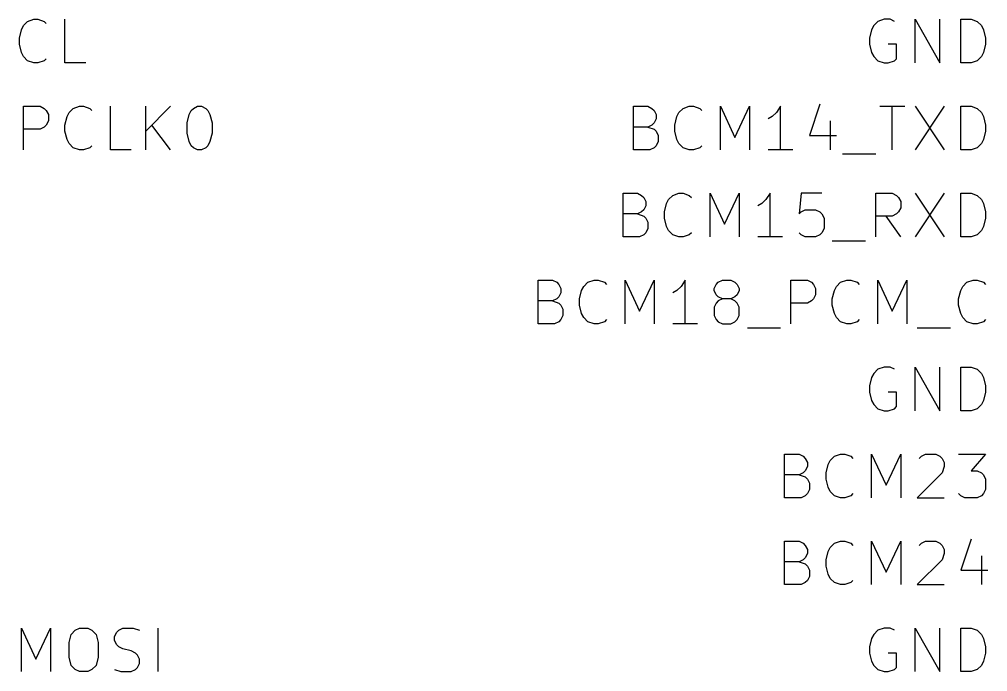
# Model space of a CAD drawing. Extents: x 0.4 to 11.3, y -7.9 to -0.4.
# Drawn here: x 1.49 to 2.603, y -1.973 to -1.223 of the extents above; entities that cross this region are included whole.
import ezdxf

# ---------------------------------------------------------------- set-up
doc = ezdxf.new("R2010")
doc.units = 0
doc.header["$MEASUREMENT"] = 0
doc.layers.add('CYAN2', color=4, linetype='CONTINUOUS')

msp = doc.modelspace()

# ---------------------------------------------------------------- linework, layer by layer
at = {"layer": 'CYAN2', "linetype": 'CONTINUOUS'}
for p, q in [((1.4995, -1.2255), (1.5067, -1.2231)), ((1.4995, -1.2255), (1.5067, -1.2231)), ((1.5067, -1.2231), (1.5114, -1.2231)), ((1.5067, -1.2231), (1.5114, -1.2231)), ((1.5114, -1.2231), (1.5186, -1.2255)), ((1.5114, -1.2231), (1.5186, -1.2255)), ((1.5424, -1.2731), (1.5424, -1.2231)), ((1.5424, -1.2731), (1.5424, -1.2231)), ((2.4838, -1.2231), (2.4767, -1.2255)), ((2.4838, -1.2231), (2.4767, -1.2255)), ((2.4909, -1.2231), (2.4838, -1.2231)), ((2.4909, -1.2231), (2.4838, -1.2231)), ((2.4957, -1.2255), (2.4909, -1.2231)), ((2.4957, -1.2255), (2.4909, -1.2231)), ((2.5195, -1.2731), (2.5195, -1.2231)), ((2.5195, -1.2231), (2.5481, -1.2731)), ((2.5195, -1.2731), (2.5195, -1.2231)), ((2.5195, -1.2231), (2.5481, -1.2731)), ((2.5481, -1.2731), (2.5481, -1.2231)), ((2.5481, -1.2731), (2.5481, -1.2231)), ((2.5719, -1.2731), (2.5719, -1.2231)), ((2.5719, -1.2231), (2.5838, -1.2231)), ((2.5719, -1.2731), (2.5719, -1.2231)), ((2.5719, -1.2231), (2.5838, -1.2231)), ((2.5838, -1.2231), (2.5909, -1.2255)), ((2.5838, -1.2231), (2.5909, -1.2255)), ((1.49, -1.2446), (1.4924, -1.235)), ((1.49, -1.2446), (1.4924, -1.235)), ((1.4924, -1.235), (1.4948, -1.2303)), ((1.4924, -1.235), (1.4948, -1.2303)), ((1.4948, -1.2303), (1.4995, -1.2255)), ((1.4948, -1.2303), (1.4995, -1.2255)), ((1.5186, -1.2255), (1.5209, -1.2279)), ((1.5186, -1.2255), (1.5209, -1.2279)), ((2.4695, -1.235), (2.4671, -1.2446)), ((2.4695, -1.235), (2.4671, -1.2446)), ((2.4719, -1.2303), (2.4695, -1.235)), ((2.4719, -1.2303), (2.4695, -1.235)), ((2.4767, -1.2255), (2.4719, -1.2303)), ((2.4767, -1.2255), (2.4719, -1.2303)), ((2.5909, -1.2255), (2.5957, -1.2303)), ((2.5909, -1.2255), (2.5957, -1.2303)), ((2.5957, -1.2303), (2.5981, -1.235)), ((2.5957, -1.2303), (2.5981, -1.235)), ((2.5981, -1.235), (2.6005, -1.2446)), ((2.5981, -1.235), (2.6005, -1.2446)), ((1.49, -1.2517), (1.49, -1.2446)), ((1.49, -1.2517), (1.49, -1.2446)), ((2.4671, -1.2446), (2.4671, -1.2517)), ((2.4671, -1.2446), (2.4671, -1.2517)), ((2.6005, -1.2446), (2.6005, -1.2517)), ((2.6005, -1.2446), (2.6005, -1.2517)), ((1.4924, -1.2612), (1.49, -1.2517)), ((1.4924, -1.2612), (1.49, -1.2517)), ((2.4671, -1.2517), (2.4695, -1.2612)), ((2.4671, -1.2517), (2.4695, -1.2612)), ((2.4981, -1.2517), (2.4886, -1.2517)), ((2.4981, -1.2517), (2.4886, -1.2517)), ((2.4981, -1.2684), (2.4981, -1.2517)), ((2.4981, -1.2684), (2.4981, -1.2517)), ((2.6005, -1.2517), (2.5981, -1.2612)), ((2.6005, -1.2517), (2.5981, -1.2612)), ((1.4948, -1.266), (1.4924, -1.2612)), ((1.4948, -1.266), (1.4924, -1.2612)), ((1.4995, -1.2708), (1.4948, -1.266)), ((1.4995, -1.2708), (1.4948, -1.266)), ((1.5209, -1.2684), (1.5186, -1.2708)), ((1.5209, -1.2684), (1.5186, -1.2708)), ((2.4695, -1.2612), (2.4719, -1.266)), ((2.4695, -1.2612), (2.4719, -1.266)), ((2.4719, -1.266), (2.4767, -1.2708)), ((2.4719, -1.266), (2.4767, -1.2708)), ((2.4957, -1.2708), (2.4981, -1.2684)), ((2.4957, -1.2708), (2.4981, -1.2684)), ((2.5957, -1.266), (2.5909, -1.2708)), ((2.5957, -1.266), (2.5909, -1.2708)), ((2.5981, -1.2612), (2.5957, -1.266)), ((2.5981, -1.2612), (2.5957, -1.266)), ((1.5067, -1.2731), (1.4995, -1.2708)), ((1.5067, -1.2731), (1.4995, -1.2708)), ((1.5114, -1.2731), (1.5067, -1.2731)), ((1.5114, -1.2731), (1.5067, -1.2731)), ((1.5186, -1.2708), (1.5114, -1.2731)), ((1.5186, -1.2708), (1.5114, -1.2731)), ((1.5662, -1.2731), (1.5424, -1.2731)), ((1.5662, -1.2731), (1.5424, -1.2731)), ((2.4767, -1.2708), (2.4838, -1.2731)), ((2.4767, -1.2708), (2.4838, -1.2731)), ((2.4838, -1.2731), (2.4886, -1.2731)), ((2.4838, -1.2731), (2.4886, -1.2731)), ((2.4886, -1.2731), (2.4957, -1.2708)), ((2.4886, -1.2731), (2.4957, -1.2708)), ((2.5838, -1.2731), (2.5719, -1.2731)), ((2.5838, -1.2731), (2.5719, -1.2731)), ((2.5909, -1.2708), (2.5838, -1.2731)), ((2.5909, -1.2708), (2.5838, -1.2731)), ((1.4948, -1.3731), (1.4948, -1.3231)), ((1.4948, -1.3231), (1.5138, -1.3231)), ((1.4948, -1.3731), (1.4948, -1.3231)), ((1.4948, -1.3231), (1.5138, -1.3231)), ((1.5138, -1.3231), (1.5186, -1.3255)), ((1.5138, -1.3231), (1.5186, -1.3255)), ((1.5519, -1.3255), (1.559, -1.3231)), ((1.5519, -1.3255), (1.559, -1.3231)), ((1.559, -1.3231), (1.5638, -1.3231)), ((1.559, -1.3231), (1.5638, -1.3231)), ((1.5638, -1.3231), (1.5709, -1.3255)), ((1.5638, -1.3231), (1.5709, -1.3255)), ((1.5948, -1.3731), (1.5948, -1.3231)), ((1.5948, -1.3731), (1.5948, -1.3231)), ((1.6352, -1.3731), (1.6352, -1.3231)), ((1.6638, -1.3231), (1.6352, -1.3517)), ((1.6352, -1.3731), (1.6352, -1.3231)), ((1.6638, -1.3231), (1.6352, -1.3517)), ((1.69, -1.3255), (1.6948, -1.3231)), ((1.69, -1.3255), (1.6948, -1.3231)), ((1.6948, -1.3231), (1.6995, -1.3231)), ((1.6948, -1.3231), (1.6995, -1.3231)), ((1.6995, -1.3231), (1.7043, -1.3255)), ((1.6995, -1.3231), (1.7043, -1.3255)), ((2.1957, -1.3731), (2.1957, -1.3231)), ((2.1957, -1.3231), (2.2124, -1.3231)), ((2.1957, -1.3731), (2.1957, -1.3231)), ((2.1957, -1.3231), (2.2124, -1.3231)), ((2.2124, -1.3231), (2.2171, -1.3255)), ((2.2124, -1.3231), (2.2171, -1.3255)), ((2.2529, -1.3255), (2.26, -1.3231)), ((2.2529, -1.3255), (2.26, -1.3231)), ((2.26, -1.3231), (2.2648, -1.3231)), ((2.26, -1.3231), (2.2648, -1.3231)), ((2.2648, -1.3231), (2.2719, -1.3255)), ((2.2648, -1.3231), (2.2719, -1.3255)), ((2.2957, -1.3731), (2.2957, -1.3231)), ((2.2957, -1.3231), (2.3124, -1.3588)), ((2.2957, -1.3731), (2.2957, -1.3231)), ((2.2957, -1.3231), (2.3124, -1.3588)), ((2.3124, -1.3588), (2.3291, -1.3231)), ((2.3124, -1.3588), (2.3291, -1.3231)), ((2.3291, -1.3231), (2.3291, -1.3731)), ((2.3291, -1.3231), (2.3291, -1.3731)), ((2.3648, -1.3231), (2.36, -1.3303)), ((2.3648, -1.3231), (2.36, -1.3303)), ((2.3648, -1.3731), (2.3648, -1.3231)), ((2.3648, -1.3731), (2.3648, -1.3231)), ((2.41, -1.3208), (2.3981, -1.3565)), ((2.41, -1.3208), (2.3981, -1.3565)), ((2.479, -1.3231), (2.5076, -1.3231)), ((2.479, -1.3231), (2.5076, -1.3231)), ((2.4933, -1.3731), (2.4933, -1.3231)), ((2.4933, -1.3731), (2.4933, -1.3231)), ((2.5195, -1.3231), (2.5529, -1.3731)), ((2.5529, -1.3231), (2.5195, -1.3731)), ((2.5195, -1.3231), (2.5529, -1.3731)), ((2.5529, -1.3231), (2.5195, -1.3731)), ((2.5719, -1.3731), (2.5719, -1.3231)), ((2.5719, -1.3231), (2.5838, -1.3231)), ((2.5719, -1.3731), (2.5719, -1.3231)), ((2.5719, -1.3231), (2.5838, -1.3231)), ((2.5838, -1.3231), (2.5909, -1.3255)), ((2.5838, -1.3231), (2.5909, -1.3255)), ((1.5186, -1.3255), (1.5209, -1.3279)), ((1.5186, -1.3255), (1.5209, -1.3279)), ((1.5209, -1.3279), (1.5233, -1.3327)), ((1.5209, -1.3279), (1.5233, -1.3327)), ((1.5233, -1.3327), (1.5233, -1.3398)), ((1.5233, -1.3327), (1.5233, -1.3398)), ((1.5424, -1.3446), (1.5448, -1.335)), ((1.5424, -1.3446), (1.5448, -1.335)), ((1.5448, -1.335), (1.5471, -1.3303)), ((1.5448, -1.335), (1.5471, -1.3303)), ((1.5471, -1.3303), (1.5519, -1.3255)), ((1.5471, -1.3303), (1.5519, -1.3255)), ((1.5709, -1.3255), (1.5733, -1.3279)), ((1.5709, -1.3255), (1.5733, -1.3279)), ((1.6829, -1.3422), (1.6852, -1.3327)), ((1.6829, -1.3422), (1.6852, -1.3327)), ((1.6852, -1.3327), (1.6876, -1.3279)), ((1.6852, -1.3327), (1.6876, -1.3279)), ((1.6876, -1.3279), (1.69, -1.3255)), ((1.6876, -1.3279), (1.69, -1.3255)), ((1.7043, -1.3255), (1.7067, -1.3279)), ((1.7043, -1.3255), (1.7067, -1.3279)), ((1.7067, -1.3279), (1.709, -1.3327)), ((1.7067, -1.3279), (1.709, -1.3327)), ((1.709, -1.3327), (1.7114, -1.3422)), ((1.709, -1.3327), (1.7114, -1.3422)), ((2.2171, -1.3255), (2.2195, -1.3279)), ((2.2171, -1.3255), (2.2195, -1.3279)), ((2.2195, -1.3279), (2.2219, -1.3327)), ((2.2195, -1.3279), (2.2219, -1.3327)), ((2.2219, -1.3327), (2.2219, -1.3374)), ((2.2219, -1.3327), (2.2219, -1.3374)), ((2.2433, -1.3446), (2.2457, -1.335)), ((2.2433, -1.3446), (2.2457, -1.335)), ((2.2457, -1.335), (2.2481, -1.3303)), ((2.2457, -1.335), (2.2481, -1.3303)), ((2.2481, -1.3303), (2.2529, -1.3255)), ((2.2481, -1.3303), (2.2529, -1.3255)), ((2.2719, -1.3255), (2.2743, -1.3279)), ((2.2719, -1.3255), (2.2743, -1.3279)), ((2.3552, -1.335), (2.3505, -1.3374)), ((2.3552, -1.335), (2.3505, -1.3374)), ((2.36, -1.3303), (2.3552, -1.335)), ((2.36, -1.3303), (2.3552, -1.335)), ((2.5909, -1.3255), (2.5957, -1.3303)), ((2.5909, -1.3255), (2.5957, -1.3303)), ((2.5957, -1.3303), (2.5981, -1.335)), ((2.5957, -1.3303), (2.5981, -1.335)), ((2.5981, -1.335), (2.6005, -1.3446)), ((2.5981, -1.335), (2.6005, -1.3446)), ((1.5209, -1.3446), (1.5186, -1.3469)), ((1.5209, -1.3446), (1.5186, -1.3469)), ((1.5233, -1.3398), (1.5209, -1.3446)), ((1.5233, -1.3398), (1.5209, -1.3446)), ((1.5424, -1.3517), (1.5424, -1.3446)), ((1.5424, -1.3517), (1.5424, -1.3446)), ((1.6638, -1.3731), (1.6424, -1.3446)), ((1.6638, -1.3731), (1.6424, -1.3446)), ((1.6829, -1.3541), (1.6829, -1.3422)), ((1.6829, -1.3541), (1.6829, -1.3422)), ((1.7114, -1.3422), (1.7114, -1.3541)), ((1.7114, -1.3422), (1.7114, -1.3541)), ((2.2171, -1.3446), (2.2124, -1.3469)), ((2.2171, -1.3446), (2.2124, -1.3469)), ((2.2195, -1.3422), (2.2171, -1.3446)), ((2.2195, -1.3422), (2.2171, -1.3446)), ((2.2219, -1.3374), (2.2195, -1.3422)), ((2.2219, -1.3374), (2.2195, -1.3422)), ((2.2433, -1.3517), (2.2433, -1.3446)), ((2.2433, -1.3517), (2.2433, -1.3446)), ((2.4219, -1.3398), (2.4219, -1.3731)), ((2.4219, -1.3398), (2.4219, -1.3731)), ((2.6005, -1.3446), (2.6005, -1.3517)), ((2.6005, -1.3446), (2.6005, -1.3517)), ((1.5138, -1.3493), (1.4948, -1.3493)), ((1.5138, -1.3493), (1.4948, -1.3493)), ((1.5186, -1.3469), (1.5138, -1.3493)), ((1.5186, -1.3469), (1.5138, -1.3493)), ((1.5448, -1.3612), (1.5424, -1.3517)), ((1.5448, -1.3612), (1.5424, -1.3517)), ((1.6852, -1.3636), (1.6829, -1.3541)), ((1.6852, -1.3636), (1.6829, -1.3541)), ((1.7114, -1.3541), (1.709, -1.3636)), ((1.7114, -1.3541), (1.709, -1.3636)), ((2.2124, -1.3469), (2.1957, -1.3469)), ((2.2124, -1.3469), (2.1957, -1.3469)), ((2.2124, -1.3469), (2.2195, -1.3493)), ((2.2124, -1.3469), (2.2195, -1.3493)), ((2.2195, -1.3493), (2.2219, -1.3517)), ((2.2195, -1.3493), (2.2219, -1.3517)), ((2.2219, -1.3517), (2.2243, -1.3565)), ((2.2219, -1.3517), (2.2243, -1.3565)), ((2.2243, -1.3565), (2.2243, -1.3636)), ((2.2243, -1.3565), (2.2243, -1.3636)), ((2.2457, -1.3612), (2.2433, -1.3517)), ((2.2457, -1.3612), (2.2433, -1.3517)), ((2.3981, -1.3565), (2.429, -1.3565)), ((2.3981, -1.3565), (2.429, -1.3565)), ((2.6005, -1.3517), (2.5981, -1.3612)), ((2.6005, -1.3517), (2.5981, -1.3612)), ((1.5471, -1.366), (1.5448, -1.3612)), ((1.5471, -1.366), (1.5448, -1.3612)), ((1.5519, -1.3708), (1.5471, -1.366)), ((1.5519, -1.3708), (1.5471, -1.366)), ((1.5733, -1.3684), (1.5709, -1.3708)), ((1.5733, -1.3684), (1.5709, -1.3708)), ((1.6876, -1.3684), (1.6852, -1.3636)), ((1.6876, -1.3684), (1.6852, -1.3636)), ((1.69, -1.3708), (1.6876, -1.3684)), ((1.69, -1.3708), (1.6876, -1.3684)), ((1.7067, -1.3684), (1.7043, -1.3708)), ((1.7067, -1.3684), (1.7043, -1.3708)), ((1.709, -1.3636), (1.7067, -1.3684)), ((1.709, -1.3636), (1.7067, -1.3684)), ((2.2219, -1.3684), (2.2195, -1.3708)), ((2.2219, -1.3684), (2.2195, -1.3708)), ((2.2243, -1.3636), (2.2219, -1.3684)), ((2.2243, -1.3636), (2.2219, -1.3684)), ((2.2481, -1.366), (2.2457, -1.3612)), ((2.2481, -1.366), (2.2457, -1.3612)), ((2.2529, -1.3708), (2.2481, -1.366)), ((2.2529, -1.3708), (2.2481, -1.366)), ((2.2743, -1.3684), (2.2719, -1.3708)), ((2.2743, -1.3684), (2.2719, -1.3708)), ((2.5957, -1.366), (2.5909, -1.3708)), ((2.5957, -1.366), (2.5909, -1.3708)), ((2.5981, -1.3612), (2.5957, -1.366)), ((2.5981, -1.3612), (2.5957, -1.366)), ((1.559, -1.3731), (1.5519, -1.3708)), ((1.559, -1.3731), (1.5519, -1.3708)), ((1.5638, -1.3731), (1.559, -1.3731)), ((1.5638, -1.3731), (1.559, -1.3731)), ((1.5709, -1.3708), (1.5638, -1.3731)), ((1.5709, -1.3708), (1.5638, -1.3731)), ((1.6186, -1.3731), (1.5948, -1.3731)), ((1.6186, -1.3731), (1.5948, -1.3731)), ((1.6948, -1.3731), (1.69, -1.3708)), ((1.6948, -1.3731), (1.69, -1.3708)), ((1.6995, -1.3731), (1.6948, -1.3731)), ((1.6995, -1.3731), (1.6948, -1.3731)), ((1.7043, -1.3708), (1.6995, -1.3731)), ((1.7043, -1.3708), (1.6995, -1.3731)), ((2.2148, -1.3731), (2.1957, -1.3731)), ((2.2148, -1.3731), (2.1957, -1.3731)), ((2.2195, -1.3708), (2.2148, -1.3731)), ((2.2195, -1.3708), (2.2148, -1.3731)), ((2.26, -1.3731), (2.2529, -1.3708)), ((2.26, -1.3731), (2.2529, -1.3708)), ((2.2648, -1.3731), (2.26, -1.3731)), ((2.2648, -1.3731), (2.26, -1.3731)), ((2.2719, -1.3708), (2.2648, -1.3731)), ((2.2719, -1.3708), (2.2648, -1.3731)), ((2.3791, -1.3731), (2.3505, -1.3731)), ((2.3791, -1.3731), (2.3505, -1.3731)), ((2.4362, -1.3779), (2.4743, -1.3779)), ((2.4362, -1.3779), (2.4743, -1.3779)), ((2.5838, -1.3731), (2.5719, -1.3731)), ((2.5838, -1.3731), (2.5719, -1.3731)), ((2.5909, -1.3708), (2.5838, -1.3731)), ((2.5909, -1.3708), (2.5838, -1.3731)), ((2.1838, -1.4731), (2.1838, -1.4231)), ((2.1838, -1.4231), (2.2005, -1.4231)), ((2.1838, -1.4731), (2.1838, -1.4231)), ((2.1838, -1.4231), (2.2005, -1.4231)), ((2.2005, -1.4231), (2.2052, -1.4255)), ((2.2005, -1.4231), (2.2052, -1.4255)), ((2.241, -1.4255), (2.2481, -1.4231)), ((2.241, -1.4255), (2.2481, -1.4231)), ((2.2481, -1.4231), (2.2529, -1.4231)), ((2.2481, -1.4231), (2.2529, -1.4231)), ((2.2529, -1.4231), (2.26, -1.4255)), ((2.2529, -1.4231), (2.26, -1.4255)), ((2.2838, -1.4731), (2.2838, -1.4231)), ((2.2838, -1.4231), (2.3005, -1.4588)), ((2.2838, -1.4731), (2.2838, -1.4231)), ((2.2838, -1.4231), (2.3005, -1.4588)), ((2.3005, -1.4588), (2.3171, -1.4231)), ((2.3005, -1.4588), (2.3171, -1.4231)), ((2.3171, -1.4231), (2.3171, -1.4731)), ((2.3171, -1.4231), (2.3171, -1.4731)), ((2.3529, -1.4231), (2.3481, -1.4303)), ((2.3529, -1.4231), (2.3481, -1.4303)), ((2.3529, -1.4731), (2.3529, -1.4231)), ((2.3529, -1.4731), (2.3529, -1.4231)), ((2.3886, -1.4231), (2.3862, -1.4469)), ((2.3886, -1.4231), (2.3862, -1.4469)), ((2.4124, -1.4231), (2.3886, -1.4231)), ((2.4124, -1.4231), (2.3886, -1.4231)), ((2.4743, -1.4731), (2.4743, -1.4231)), ((2.4743, -1.4231), (2.4933, -1.4231)), ((2.4743, -1.4731), (2.4743, -1.4231)), ((2.4743, -1.4231), (2.4933, -1.4231)), ((2.4933, -1.4231), (2.4981, -1.4255)), ((2.4933, -1.4231), (2.4981, -1.4255)), ((2.5195, -1.4231), (2.5529, -1.4731)), ((2.5529, -1.4231), (2.5195, -1.4731)), ((2.5195, -1.4231), (2.5529, -1.4731)), ((2.5529, -1.4231), (2.5195, -1.4731)), ((2.5719, -1.4731), (2.5719, -1.4231)), ((2.5719, -1.4231), (2.5838, -1.4231)), ((2.5719, -1.4731), (2.5719, -1.4231)), ((2.5719, -1.4231), (2.5838, -1.4231)), ((2.5838, -1.4231), (2.5909, -1.4255)), ((2.5838, -1.4231), (2.5909, -1.4255)), ((2.2052, -1.4255), (2.2076, -1.4279)), ((2.2052, -1.4255), (2.2076, -1.4279)), ((2.2076, -1.4279), (2.21, -1.4327)), ((2.2076, -1.4279), (2.21, -1.4327)), ((2.21, -1.4327), (2.21, -1.4374)), ((2.21, -1.4327), (2.21, -1.4374)), ((2.2314, -1.4446), (2.2338, -1.435)), ((2.2314, -1.4446), (2.2338, -1.435)), ((2.2338, -1.435), (2.2362, -1.4303)), ((2.2338, -1.435), (2.2362, -1.4303)), ((2.2362, -1.4303), (2.241, -1.4255)), ((2.2362, -1.4303), (2.241, -1.4255)), ((2.26, -1.4255), (2.2624, -1.4279)), ((2.26, -1.4255), (2.2624, -1.4279)), ((2.3433, -1.435), (2.3386, -1.4374)), ((2.3433, -1.435), (2.3386, -1.4374)), ((2.3481, -1.4303), (2.3433, -1.435)), ((2.3481, -1.4303), (2.3433, -1.435)), ((2.4981, -1.4255), (2.5005, -1.4279)), ((2.4981, -1.4255), (2.5005, -1.4279)), ((2.5005, -1.4279), (2.5029, -1.4327)), ((2.5005, -1.4279), (2.5029, -1.4327)), ((2.5029, -1.4327), (2.5029, -1.4398)), ((2.5029, -1.4327), (2.5029, -1.4398)), ((2.5909, -1.4255), (2.5957, -1.4303)), ((2.5909, -1.4255), (2.5957, -1.4303)), ((2.5957, -1.4303), (2.5981, -1.435)), ((2.5957, -1.4303), (2.5981, -1.435)), ((2.5981, -1.435), (2.6005, -1.4446)), ((2.5981, -1.435), (2.6005, -1.4446)), ((2.2052, -1.4446), (2.2005, -1.4469)), ((2.2052, -1.4446), (2.2005, -1.4469)), ((2.2076, -1.4422), (2.2052, -1.4446)), ((2.2076, -1.4422), (2.2052, -1.4446)), ((2.21, -1.4374), (2.2076, -1.4422)), ((2.21, -1.4374), (2.2076, -1.4422)), ((2.2314, -1.4517), (2.2314, -1.4446)), ((2.2314, -1.4517), (2.2314, -1.4446)), ((2.3862, -1.4469), (2.3886, -1.4446)), ((2.3862, -1.4469), (2.3886, -1.4446)), ((2.3886, -1.4446), (2.3933, -1.4422)), ((2.3886, -1.4446), (2.3933, -1.4422)), ((2.3933, -1.4422), (2.4052, -1.4422)), ((2.3933, -1.4422), (2.4052, -1.4422)), ((2.4052, -1.4422), (2.41, -1.4446)), ((2.4052, -1.4422), (2.41, -1.4446)), ((2.41, -1.4446), (2.4124, -1.4469)), ((2.41, -1.4446), (2.4124, -1.4469)), ((2.5005, -1.4446), (2.4981, -1.4469)), ((2.5005, -1.4446), (2.4981, -1.4469)), ((2.5029, -1.4398), (2.5005, -1.4446)), ((2.5029, -1.4398), (2.5005, -1.4446)), ((2.6005, -1.4446), (2.6005, -1.4517)), ((2.6005, -1.4446), (2.6005, -1.4517)), ((2.2005, -1.4469), (2.1838, -1.4469)), ((2.2005, -1.4469), (2.1838, -1.4469)), ((2.2005, -1.4469), (2.2076, -1.4493)), ((2.2005, -1.4469), (2.2076, -1.4493)), ((2.2076, -1.4493), (2.21, -1.4517)), ((2.2076, -1.4493), (2.21, -1.4517)), ((2.21, -1.4517), (2.2124, -1.4565)), ((2.21, -1.4517), (2.2124, -1.4565)), ((2.2124, -1.4565), (2.2124, -1.4636)), ((2.2124, -1.4565), (2.2124, -1.4636)), ((2.2338, -1.4612), (2.2314, -1.4517)), ((2.2338, -1.4612), (2.2314, -1.4517)), ((2.4124, -1.4469), (2.4148, -1.4517)), ((2.4124, -1.4469), (2.4148, -1.4517)), ((2.4148, -1.4517), (2.4148, -1.4636)), ((2.4148, -1.4517), (2.4148, -1.4636)), ((2.4933, -1.4493), (2.4743, -1.4493)), ((2.4933, -1.4493), (2.4743, -1.4493)), ((2.5029, -1.4731), (2.4862, -1.4493)), ((2.5029, -1.4731), (2.4862, -1.4493)), ((2.4981, -1.4469), (2.4933, -1.4493)), ((2.4981, -1.4469), (2.4933, -1.4493)), ((2.6005, -1.4517), (2.5981, -1.4612)), ((2.6005, -1.4517), (2.5981, -1.4612)), ((2.21, -1.4684), (2.2076, -1.4708)), ((2.21, -1.4684), (2.2076, -1.4708)), ((2.2124, -1.4636), (2.21, -1.4684)), ((2.2124, -1.4636), (2.21, -1.4684)), ((2.2362, -1.466), (2.2338, -1.4612)), ((2.2362, -1.466), (2.2338, -1.4612)), ((2.241, -1.4708), (2.2362, -1.466)), ((2.241, -1.4708), (2.2362, -1.466)), ((2.2624, -1.4684), (2.26, -1.4708)), ((2.2624, -1.4684), (2.26, -1.4708)), ((2.3886, -1.4708), (2.3862, -1.4684)), ((2.3886, -1.4708), (2.3862, -1.4684)), ((2.4124, -1.4684), (2.41, -1.4708)), ((2.4124, -1.4684), (2.41, -1.4708)), ((2.4148, -1.4636), (2.4124, -1.4684)), ((2.4148, -1.4636), (2.4124, -1.4684)), ((2.5957, -1.466), (2.5909, -1.4708)), ((2.5957, -1.466), (2.5909, -1.4708)), ((2.5981, -1.4612), (2.5957, -1.466)), ((2.5981, -1.4612), (2.5957, -1.466)), ((2.2029, -1.4731), (2.1838, -1.4731)), ((2.2029, -1.4731), (2.1838, -1.4731)), ((2.2076, -1.4708), (2.2029, -1.4731)), ((2.2076, -1.4708), (2.2029, -1.4731)), ((2.2481, -1.4731), (2.241, -1.4708)), ((2.2481, -1.4731), (2.241, -1.4708)), ((2.2529, -1.4731), (2.2481, -1.4731)), ((2.2529, -1.4731), (2.2481, -1.4731)), ((2.26, -1.4708), (2.2529, -1.4731)), ((2.26, -1.4708), (2.2529, -1.4731)), ((2.3671, -1.4731), (2.3386, -1.4731)), ((2.3671, -1.4731), (2.3386, -1.4731)), ((2.3933, -1.4731), (2.3886, -1.4708)), ((2.3933, -1.4731), (2.3886, -1.4708)), ((2.4052, -1.4731), (2.3933, -1.4731)), ((2.4052, -1.4731), (2.3933, -1.4731)), ((2.41, -1.4708), (2.4052, -1.4731)), ((2.41, -1.4708), (2.4052, -1.4731)), ((2.4243, -1.4779), (2.4624, -1.4779)), ((2.4243, -1.4779), (2.4624, -1.4779)), ((2.5838, -1.4731), (2.5719, -1.4731)), ((2.5838, -1.4731), (2.5719, -1.4731)), ((2.5909, -1.4708), (2.5838, -1.4731)), ((2.5909, -1.4708), (2.5838, -1.4731)), ((2.0862, -1.5731), (2.0862, -1.5231)), ((2.0862, -1.5231), (2.1029, -1.5231)), ((2.0862, -1.5731), (2.0862, -1.5231)), ((2.0862, -1.5231), (2.1029, -1.5231)), ((2.1029, -1.5231), (2.1076, -1.5255)), ((2.1029, -1.5231), (2.1076, -1.5255)), ((2.1433, -1.5255), (2.1505, -1.5231)), ((2.1433, -1.5255), (2.1505, -1.5231)), ((2.1505, -1.5231), (2.1552, -1.5231)), ((2.1505, -1.5231), (2.1552, -1.5231)), ((2.1552, -1.5231), (2.1624, -1.5255)), ((2.1552, -1.5231), (2.1624, -1.5255)), ((2.1862, -1.5731), (2.1862, -1.5231)), ((2.1862, -1.5231), (2.2029, -1.5588)), ((2.1862, -1.5731), (2.1862, -1.5231)), ((2.1862, -1.5231), (2.2029, -1.5588)), ((2.2029, -1.5588), (2.2195, -1.5231)), ((2.2029, -1.5588), (2.2195, -1.5231)), ((2.2195, -1.5231), (2.2195, -1.5731)), ((2.2195, -1.5231), (2.2195, -1.5731)), ((2.2552, -1.5231), (2.2505, -1.5303)), ((2.2552, -1.5231), (2.2505, -1.5303)), ((2.2552, -1.5731), (2.2552, -1.5231)), ((2.2552, -1.5731), (2.2552, -1.5231)), ((2.2933, -1.5255), (2.2981, -1.5231)), ((2.2933, -1.5255), (2.2981, -1.5231)), ((2.2981, -1.5231), (2.3076, -1.5231)), ((2.2981, -1.5231), (2.3076, -1.5231)), ((2.3076, -1.5231), (2.3124, -1.5255)), ((2.3076, -1.5231), (2.3124, -1.5255)), ((2.3767, -1.5731), (2.3767, -1.5231)), ((2.3767, -1.5231), (2.3957, -1.5231)), ((2.3767, -1.5731), (2.3767, -1.5231)), ((2.3767, -1.5231), (2.3957, -1.5231)), ((2.3957, -1.5231), (2.4005, -1.5255)), ((2.3957, -1.5231), (2.4005, -1.5255)), ((2.4338, -1.5255), (2.441, -1.5231)), ((2.4338, -1.5255), (2.441, -1.5231)), ((2.441, -1.5231), (2.4457, -1.5231)), ((2.441, -1.5231), (2.4457, -1.5231)), ((2.4457, -1.5231), (2.4529, -1.5255)), ((2.4457, -1.5231), (2.4529, -1.5255)), ((2.4767, -1.5731), (2.4767, -1.5231)), ((2.4767, -1.5231), (2.4933, -1.5588)), ((2.4767, -1.5731), (2.4767, -1.5231)), ((2.4767, -1.5231), (2.4933, -1.5588)), ((2.4933, -1.5588), (2.51, -1.5231)), ((2.4933, -1.5588), (2.51, -1.5231)), ((2.51, -1.5231), (2.51, -1.5731)), ((2.51, -1.5231), (2.51, -1.5731)), ((2.579, -1.5255), (2.5862, -1.5231)), ((2.579, -1.5255), (2.5862, -1.5231)), ((2.5862, -1.5231), (2.5909, -1.5231)), ((2.5862, -1.5231), (2.5909, -1.5231)), ((2.5909, -1.5231), (2.5981, -1.5255)), ((2.5909, -1.5231), (2.5981, -1.5255)), ((2.1076, -1.5255), (2.11, -1.5279)), ((2.1076, -1.5255), (2.11, -1.5279)), ((2.11, -1.5279), (2.1124, -1.5327)), ((2.11, -1.5279), (2.1124, -1.5327)), ((2.1124, -1.5327), (2.1124, -1.5374)), ((2.1124, -1.5327), (2.1124, -1.5374)), ((2.1338, -1.5446), (2.1362, -1.535)), ((2.1338, -1.5446), (2.1362, -1.535)), ((2.1362, -1.535), (2.1386, -1.5303)), ((2.1362, -1.535), (2.1386, -1.5303)), ((2.1386, -1.5303), (2.1433, -1.5255)), ((2.1386, -1.5303), (2.1433, -1.5255)), ((2.1624, -1.5255), (2.1648, -1.5279)), ((2.1624, -1.5255), (2.1648, -1.5279)), ((2.2457, -1.535), (2.241, -1.5374)), ((2.2457, -1.535), (2.241, -1.5374)), ((2.2505, -1.5303), (2.2457, -1.535)), ((2.2505, -1.5303), (2.2457, -1.535)), ((2.2886, -1.5327), (2.291, -1.5279)), ((2.2886, -1.5327), (2.291, -1.5279)), ((2.2886, -1.535), (2.2886, -1.5327)), ((2.2886, -1.535), (2.2886, -1.5327)), ((2.291, -1.5398), (2.2886, -1.535)), ((2.291, -1.5398), (2.2886, -1.535)), ((2.291, -1.5279), (2.2933, -1.5255)), ((2.291, -1.5279), (2.2933, -1.5255)), ((2.3124, -1.5255), (2.3148, -1.5279)), ((2.3124, -1.5255), (2.3148, -1.5279)), ((2.3148, -1.5279), (2.3171, -1.5327)), ((2.3148, -1.5279), (2.3171, -1.5327)), ((2.3171, -1.535), (2.3148, -1.5398)), ((2.3171, -1.535), (2.3148, -1.5398)), ((2.3171, -1.5327), (2.3171, -1.535)), ((2.3171, -1.5327), (2.3171, -1.535)), ((2.4005, -1.5255), (2.4029, -1.5279)), ((2.4005, -1.5255), (2.4029, -1.5279)), ((2.4029, -1.5279), (2.4052, -1.5327)), ((2.4029, -1.5279), (2.4052, -1.5327)), ((2.4052, -1.5327), (2.4052, -1.5398)), ((2.4052, -1.5327), (2.4052, -1.5398)), ((2.4243, -1.5446), (2.4267, -1.535)), ((2.4243, -1.5446), (2.4267, -1.535)), ((2.4267, -1.535), (2.429, -1.5303)), ((2.4267, -1.535), (2.429, -1.5303)), ((2.429, -1.5303), (2.4338, -1.5255)), ((2.429, -1.5303), (2.4338, -1.5255)), ((2.4529, -1.5255), (2.4552, -1.5279)), ((2.4529, -1.5255), (2.4552, -1.5279)), ((2.5695, -1.5446), (2.5719, -1.535)), ((2.5695, -1.5446), (2.5719, -1.535)), ((2.5719, -1.535), (2.5743, -1.5303)), ((2.5719, -1.535), (2.5743, -1.5303)), ((2.5743, -1.5303), (2.579, -1.5255)), ((2.5743, -1.5303), (2.579, -1.5255)), ((2.5981, -1.5255), (2.6005, -1.5279)), ((2.5981, -1.5255), (2.6005, -1.5279)), ((2.1076, -1.5446), (2.1029, -1.5469)), ((2.1076, -1.5446), (2.1029, -1.5469)), ((2.11, -1.5422), (2.1076, -1.5446)), ((2.11, -1.5422), (2.1076, -1.5446)), ((2.1124, -1.5374), (2.11, -1.5422)), ((2.1124, -1.5374), (2.11, -1.5422)), ((2.1338, -1.5517), (2.1338, -1.5446)), ((2.1338, -1.5517), (2.1338, -1.5446)), ((2.2933, -1.5422), (2.291, -1.5398)), ((2.2933, -1.5422), (2.291, -1.5398)), ((2.2981, -1.5446), (2.2933, -1.5422)), ((2.2981, -1.5446), (2.2933, -1.5422)), ((2.2981, -1.5446), (2.2933, -1.5469)), ((2.2981, -1.5446), (2.2933, -1.5469)), ((2.3076, -1.5446), (2.2981, -1.5446)), ((2.3076, -1.5446), (2.2981, -1.5446)), ((2.3124, -1.5422), (2.3076, -1.5446)), ((2.3124, -1.5422), (2.3076, -1.5446)), ((2.3124, -1.5469), (2.3076, -1.5446)), ((2.3124, -1.5469), (2.3076, -1.5446)), ((2.3148, -1.5398), (2.3124, -1.5422)), ((2.3148, -1.5398), (2.3124, -1.5422)), ((2.4029, -1.5446), (2.4005, -1.5469)), ((2.4029, -1.5446), (2.4005, -1.5469)), ((2.4052, -1.5398), (2.4029, -1.5446)), ((2.4052, -1.5398), (2.4029, -1.5446)), ((2.4243, -1.5517), (2.4243, -1.5446)), ((2.4243, -1.5517), (2.4243, -1.5446)), ((2.5695, -1.5517), (2.5695, -1.5446)), ((2.5695, -1.5517), (2.5695, -1.5446)), ((2.1029, -1.5469), (2.0862, -1.5469)), ((2.1029, -1.5469), (2.0862, -1.5469)), ((2.1029, -1.5469), (2.11, -1.5493)), ((2.1029, -1.5469), (2.11, -1.5493)), ((2.11, -1.5493), (2.1124, -1.5517)), ((2.11, -1.5493), (2.1124, -1.5517)), ((2.1124, -1.5517), (2.1148, -1.5565)), ((2.1124, -1.5517), (2.1148, -1.5565)), ((2.1148, -1.5565), (2.1148, -1.5636)), ((2.1148, -1.5565), (2.1148, -1.5636)), ((2.1362, -1.5612), (2.1338, -1.5517)), ((2.1362, -1.5612), (2.1338, -1.5517)), ((2.291, -1.5493), (2.2886, -1.5541)), ((2.291, -1.5493), (2.2886, -1.5541)), ((2.2886, -1.5541), (2.2886, -1.5636)), ((2.2886, -1.5541), (2.2886, -1.5636)), ((2.2933, -1.5469), (2.291, -1.5493)), ((2.2933, -1.5469), (2.291, -1.5493)), ((2.3148, -1.5493), (2.3124, -1.5469)), ((2.3148, -1.5493), (2.3124, -1.5469)), ((2.3171, -1.5541), (2.3148, -1.5493)), ((2.3171, -1.5541), (2.3148, -1.5493)), ((2.3171, -1.5636), (2.3171, -1.5541)), ((2.3171, -1.5636), (2.3171, -1.5541)), ((2.3957, -1.5493), (2.3767, -1.5493)), ((2.3957, -1.5493), (2.3767, -1.5493)), ((2.4005, -1.5469), (2.3957, -1.5493)), ((2.4005, -1.5469), (2.3957, -1.5493)), ((2.4267, -1.5612), (2.4243, -1.5517)), ((2.4267, -1.5612), (2.4243, -1.5517)), ((2.5719, -1.5612), (2.5695, -1.5517)), ((2.5719, -1.5612), (2.5695, -1.5517)), ((2.1124, -1.5684), (2.11, -1.5708)), ((2.1124, -1.5684), (2.11, -1.5708)), ((2.1148, -1.5636), (2.1124, -1.5684)), ((2.1148, -1.5636), (2.1124, -1.5684)), ((2.1386, -1.566), (2.1362, -1.5612)), ((2.1386, -1.566), (2.1362, -1.5612)), ((2.1433, -1.5708), (2.1386, -1.566)), ((2.1433, -1.5708), (2.1386, -1.566)), ((2.1648, -1.5684), (2.1624, -1.5708)), ((2.1648, -1.5684), (2.1624, -1.5708)), ((2.2886, -1.5636), (2.291, -1.5684)), ((2.2886, -1.5636), (2.291, -1.5684)), ((2.291, -1.5684), (2.2933, -1.5708)), ((2.291, -1.5684), (2.2933, -1.5708)), ((2.3124, -1.5708), (2.3148, -1.5684)), ((2.3124, -1.5708), (2.3148, -1.5684)), ((2.3148, -1.5684), (2.3171, -1.5636)), ((2.3148, -1.5684), (2.3171, -1.5636)), ((2.429, -1.566), (2.4267, -1.5612)), ((2.429, -1.566), (2.4267, -1.5612)), ((2.4338, -1.5708), (2.429, -1.566)), ((2.4338, -1.5708), (2.429, -1.566)), ((2.4552, -1.5684), (2.4529, -1.5708)), ((2.4552, -1.5684), (2.4529, -1.5708)), ((2.5743, -1.566), (2.5719, -1.5612)), ((2.5743, -1.566), (2.5719, -1.5612)), ((2.579, -1.5708), (2.5743, -1.566)), ((2.579, -1.5708), (2.5743, -1.566)), ((2.6005, -1.5684), (2.5981, -1.5708)), ((2.6005, -1.5684), (2.5981, -1.5708)), ((2.1052, -1.5731), (2.0862, -1.5731)), ((2.1052, -1.5731), (2.0862, -1.5731)), ((2.11, -1.5708), (2.1052, -1.5731)), ((2.11, -1.5708), (2.1052, -1.5731)), ((2.1505, -1.5731), (2.1433, -1.5708)), ((2.1505, -1.5731), (2.1433, -1.5708)), ((2.1552, -1.5731), (2.1505, -1.5731)), ((2.1552, -1.5731), (2.1505, -1.5731)), ((2.1624, -1.5708), (2.1552, -1.5731)), ((2.1624, -1.5708), (2.1552, -1.5731)), ((2.2695, -1.5731), (2.241, -1.5731)), ((2.2695, -1.5731), (2.241, -1.5731)), ((2.2933, -1.5708), (2.2981, -1.5731)), ((2.2933, -1.5708), (2.2981, -1.5731)), ((2.2981, -1.5731), (2.3076, -1.5731)), ((2.2981, -1.5731), (2.3076, -1.5731)), ((2.3076, -1.5731), (2.3124, -1.5708)), ((2.3076, -1.5731), (2.3124, -1.5708)), ((2.3267, -1.5779), (2.3648, -1.5779)), ((2.3267, -1.5779), (2.3648, -1.5779)), ((2.441, -1.5731), (2.4338, -1.5708)), ((2.441, -1.5731), (2.4338, -1.5708)), ((2.4457, -1.5731), (2.441, -1.5731)), ((2.4457, -1.5731), (2.441, -1.5731)), ((2.4529, -1.5708), (2.4457, -1.5731)), ((2.4529, -1.5708), (2.4457, -1.5731)), ((2.5219, -1.5779), (2.56, -1.5779)), ((2.5219, -1.5779), (2.56, -1.5779)), ((2.5862, -1.5731), (2.579, -1.5708)), ((2.5862, -1.5731), (2.579, -1.5708)), ((2.5909, -1.5731), (2.5862, -1.5731)), ((2.5909, -1.5731), (2.5862, -1.5731)), ((2.5981, -1.5708), (2.5909, -1.5731)), ((2.5981, -1.5708), (2.5909, -1.5731)), ((2.4838, -1.6231), (2.4767, -1.6255)), ((2.4838, -1.6231), (2.4767, -1.6255)), ((2.4909, -1.6231), (2.4838, -1.6231)), ((2.4909, -1.6231), (2.4838, -1.6231)), ((2.4957, -1.6255), (2.4909, -1.6231)), ((2.4957, -1.6255), (2.4909, -1.6231)), ((2.5195, -1.6731), (2.5195, -1.6231)), ((2.5195, -1.6231), (2.5481, -1.6731)), ((2.5195, -1.6731), (2.5195, -1.6231)), ((2.5195, -1.6231), (2.5481, -1.6731)), ((2.5481, -1.6731), (2.5481, -1.6231)), ((2.5481, -1.6731), (2.5481, -1.6231)), ((2.5719, -1.6731), (2.5719, -1.6231)), ((2.5719, -1.6231), (2.5838, -1.6231)), ((2.5719, -1.6731), (2.5719, -1.6231)), ((2.5719, -1.6231), (2.5838, -1.6231)), ((2.5838, -1.6231), (2.5909, -1.6255)), ((2.5838, -1.6231), (2.5909, -1.6255)), ((2.4695, -1.635), (2.4671, -1.6446)), ((2.4695, -1.635), (2.4671, -1.6446)), ((2.4719, -1.6303), (2.4695, -1.635)), ((2.4719, -1.6303), (2.4695, -1.635)), ((2.4767, -1.6255), (2.4719, -1.6303)), ((2.4767, -1.6255), (2.4719, -1.6303)), ((2.5909, -1.6255), (2.5957, -1.6303)), ((2.5909, -1.6255), (2.5957, -1.6303)), ((2.5957, -1.6303), (2.5981, -1.635)), ((2.5957, -1.6303), (2.5981, -1.635)), ((2.5981, -1.635), (2.6005, -1.6446)), ((2.5981, -1.635), (2.6005, -1.6446)), ((2.4671, -1.6446), (2.4671, -1.6517)), ((2.4671, -1.6446), (2.4671, -1.6517)), ((2.6005, -1.6446), (2.6005, -1.6517)), ((2.6005, -1.6446), (2.6005, -1.6517)), ((2.4671, -1.6517), (2.4695, -1.6612)), ((2.4671, -1.6517), (2.4695, -1.6612)), ((2.4981, -1.6517), (2.4886, -1.6517)), ((2.4981, -1.6517), (2.4886, -1.6517)), ((2.4981, -1.6684), (2.4981, -1.6517)), ((2.4981, -1.6684), (2.4981, -1.6517)), ((2.6005, -1.6517), (2.5981, -1.6612)), ((2.6005, -1.6517), (2.5981, -1.6612)), ((2.4695, -1.6612), (2.4719, -1.666)), ((2.4695, -1.6612), (2.4719, -1.666)), ((2.4719, -1.666), (2.4767, -1.6708)), ((2.4719, -1.666), (2.4767, -1.6708)), ((2.4957, -1.6708), (2.4981, -1.6684)), ((2.4957, -1.6708), (2.4981, -1.6684)), ((2.5957, -1.666), (2.5909, -1.6708)), ((2.5957, -1.666), (2.5909, -1.6708)), ((2.5981, -1.6612), (2.5957, -1.666)), ((2.5981, -1.6612), (2.5957, -1.666)), ((2.4767, -1.6708), (2.4838, -1.6731)), ((2.4767, -1.6708), (2.4838, -1.6731)), ((2.4838, -1.6731), (2.4886, -1.6731)), ((2.4838, -1.6731), (2.4886, -1.6731)), ((2.4886, -1.6731), (2.4957, -1.6708)), ((2.4886, -1.6731), (2.4957, -1.6708)), ((2.5838, -1.6731), (2.5719, -1.6731)), ((2.5838, -1.6731), (2.5719, -1.6731)), ((2.5909, -1.6708), (2.5838, -1.6731)), ((2.5909, -1.6708), (2.5838, -1.6731)), ((2.3695, -1.7731), (2.3695, -1.7231)), ((2.3695, -1.7231), (2.3862, -1.7231)), ((2.3695, -1.7731), (2.3695, -1.7231)), ((2.3695, -1.7231), (2.3862, -1.7231)), ((2.3862, -1.7231), (2.391, -1.7255)), ((2.3862, -1.7231), (2.391, -1.7255)), ((2.4267, -1.7255), (2.4338, -1.7231)), ((2.4267, -1.7255), (2.4338, -1.7231)), ((2.4338, -1.7231), (2.4386, -1.7231)), ((2.4338, -1.7231), (2.4386, -1.7231)), ((2.4386, -1.7231), (2.4457, -1.7255)), ((2.4386, -1.7231), (2.4457, -1.7255)), ((2.4695, -1.7731), (2.4695, -1.7231)), ((2.4695, -1.7231), (2.4862, -1.7588)), ((2.4695, -1.7731), (2.4695, -1.7231)), ((2.4695, -1.7231), (2.4862, -1.7588)), ((2.4862, -1.7588), (2.5029, -1.7231)), ((2.4862, -1.7588), (2.5029, -1.7231)), ((2.5029, -1.7231), (2.5029, -1.7731)), ((2.5029, -1.7231), (2.5029, -1.7731)), ((2.5267, -1.7255), (2.5314, -1.7231)), ((2.5267, -1.7255), (2.5314, -1.7231)), ((2.5314, -1.7231), (2.5433, -1.7231)), ((2.5314, -1.7231), (2.5433, -1.7231)), ((2.5433, -1.7231), (2.5481, -1.7255)), ((2.5433, -1.7231), (2.5481, -1.7255)), ((2.5695, -1.7231), (2.6005, -1.7231)), ((2.5695, -1.7231), (2.6005, -1.7231)), ((2.6005, -1.7231), (2.5838, -1.7422)), ((2.6005, -1.7231), (2.5838, -1.7422)), ((2.391, -1.7255), (2.3933, -1.7279)), ((2.391, -1.7255), (2.3933, -1.7279)), ((2.3933, -1.7279), (2.3957, -1.7327)), ((2.3933, -1.7279), (2.3957, -1.7327)), ((2.3957, -1.7327), (2.3957, -1.7374)), ((2.3957, -1.7327), (2.3957, -1.7374)), ((2.4171, -1.7446), (2.4195, -1.735)), ((2.4171, -1.7446), (2.4195, -1.735)), ((2.4195, -1.735), (2.4219, -1.7303)), ((2.4195, -1.735), (2.4219, -1.7303)), ((2.4219, -1.7303), (2.4267, -1.7255)), ((2.4219, -1.7303), (2.4267, -1.7255)), ((2.4457, -1.7255), (2.4481, -1.7279)), ((2.4457, -1.7255), (2.4481, -1.7279)), ((2.5243, -1.7279), (2.5267, -1.7255)), ((2.5243, -1.7279), (2.5267, -1.7255)), ((2.5481, -1.7255), (2.5505, -1.7279)), ((2.5481, -1.7255), (2.5505, -1.7279)), ((2.5505, -1.7279), (2.5529, -1.7327)), ((2.5505, -1.7279), (2.5529, -1.7327)), ((2.5529, -1.7327), (2.5529, -1.7374)), ((2.5529, -1.7327), (2.5529, -1.7374)), ((2.3862, -1.7469), (2.3695, -1.7469)), ((2.3862, -1.7469), (2.3695, -1.7469)), ((2.391, -1.7446), (2.3862, -1.7469)), ((2.391, -1.7446), (2.3862, -1.7469)), ((2.3862, -1.7469), (2.3933, -1.7493)), ((2.3862, -1.7469), (2.3933, -1.7493)), ((2.3933, -1.7422), (2.391, -1.7446)), ((2.3933, -1.7422), (2.391, -1.7446)), ((2.3957, -1.7374), (2.3933, -1.7422)), ((2.3957, -1.7374), (2.3933, -1.7422)), ((2.4171, -1.7517), (2.4171, -1.7446)), ((2.4171, -1.7517), (2.4171, -1.7446)), ((2.5505, -1.7446), (2.5219, -1.7731)), ((2.5505, -1.7446), (2.5219, -1.7731)), ((2.5529, -1.7374), (2.5505, -1.7446)), ((2.5529, -1.7374), (2.5505, -1.7446)), ((2.5838, -1.7422), (2.591, -1.7422)), ((2.5838, -1.7422), (2.591, -1.7422)), ((2.591, -1.7422), (2.5957, -1.7446)), ((2.591, -1.7422), (2.5957, -1.7446)), ((2.5957, -1.7446), (2.5981, -1.7469)), ((2.5957, -1.7446), (2.5981, -1.7469)), ((2.5981, -1.7469), (2.6005, -1.7517)), ((2.5981, -1.7469), (2.6005, -1.7517)), ((2.3933, -1.7493), (2.3957, -1.7517)), ((2.3933, -1.7493), (2.3957, -1.7517)), ((2.3957, -1.7517), (2.3981, -1.7565)), ((2.3957, -1.7517), (2.3981, -1.7565)), ((2.3981, -1.7565), (2.3981, -1.7636)), ((2.3981, -1.7565), (2.3981, -1.7636)), ((2.4195, -1.7612), (2.4171, -1.7517)), ((2.4195, -1.7612), (2.4171, -1.7517)), ((2.6005, -1.7517), (2.6005, -1.7636)), ((2.6005, -1.7517), (2.6005, -1.7636)), ((2.3957, -1.7684), (2.3933, -1.7708)), ((2.3957, -1.7684), (2.3933, -1.7708)), ((2.3981, -1.7636), (2.3957, -1.7684)), ((2.3981, -1.7636), (2.3957, -1.7684)), ((2.4219, -1.766), (2.4195, -1.7612)), ((2.4219, -1.766), (2.4195, -1.7612)), ((2.4267, -1.7708), (2.4219, -1.766)), ((2.4267, -1.7708), (2.4219, -1.766)), ((2.4481, -1.7684), (2.4457, -1.7708)), ((2.4481, -1.7684), (2.4457, -1.7708)), ((2.5719, -1.7708), (2.5695, -1.7684)), ((2.5719, -1.7708), (2.5695, -1.7684)), ((2.5981, -1.7684), (2.5957, -1.7708)), ((2.5981, -1.7684), (2.5957, -1.7708)), ((2.6005, -1.7636), (2.5981, -1.7684)), ((2.6005, -1.7636), (2.5981, -1.7684)), ((2.3886, -1.7731), (2.3695, -1.7731)), ((2.3886, -1.7731), (2.3695, -1.7731)), ((2.3933, -1.7708), (2.3886, -1.7731)), ((2.3933, -1.7708), (2.3886, -1.7731)), ((2.4338, -1.7731), (2.4267, -1.7708)), ((2.4338, -1.7731), (2.4267, -1.7708)), ((2.4386, -1.7731), (2.4338, -1.7731)), ((2.4386, -1.7731), (2.4338, -1.7731)), ((2.4457, -1.7708), (2.4386, -1.7731)), ((2.4457, -1.7708), (2.4386, -1.7731)), ((2.5219, -1.7731), (2.5529, -1.7731)), ((2.5219, -1.7731), (2.5529, -1.7731)), ((2.5767, -1.7731), (2.5719, -1.7708)), ((2.5767, -1.7731), (2.5719, -1.7708)), ((2.591, -1.7731), (2.5767, -1.7731)), ((2.591, -1.7731), (2.5767, -1.7731)), ((2.5957, -1.7708), (2.591, -1.7731)), ((2.5957, -1.7708), (2.591, -1.7731)), ((2.3695, -1.8731), (2.3695, -1.8231)), ((2.3695, -1.8231), (2.3862, -1.8231)), ((2.3695, -1.8731), (2.3695, -1.8231)), ((2.3695, -1.8231), (2.3862, -1.8231)), ((2.3862, -1.8231), (2.391, -1.8255)), ((2.3862, -1.8231), (2.391, -1.8255)), ((2.4267, -1.8255), (2.4338, -1.8231)), ((2.4267, -1.8255), (2.4338, -1.8231)), ((2.4338, -1.8231), (2.4386, -1.8231)), ((2.4338, -1.8231), (2.4386, -1.8231)), ((2.4386, -1.8231), (2.4457, -1.8255)), ((2.4386, -1.8231), (2.4457, -1.8255)), ((2.4695, -1.8731), (2.4695, -1.8231)), ((2.4695, -1.8231), (2.4862, -1.8588)), ((2.4695, -1.8731), (2.4695, -1.8231)), ((2.4695, -1.8231), (2.4862, -1.8588)), ((2.4862, -1.8588), (2.5029, -1.8231)), ((2.4862, -1.8588), (2.5029, -1.8231)), ((2.5029, -1.8231), (2.5029, -1.8731)), ((2.5029, -1.8231), (2.5029, -1.8731)), ((2.5267, -1.8255), (2.5314, -1.8231)), ((2.5267, -1.8255), (2.5314, -1.8231)), ((2.5314, -1.8231), (2.5433, -1.8231)), ((2.5314, -1.8231), (2.5433, -1.8231)), ((2.5433, -1.8231), (2.5481, -1.8255)), ((2.5433, -1.8231), (2.5481, -1.8255)), ((2.5838, -1.8208), (2.5719, -1.8565)), ((2.5838, -1.8208), (2.5719, -1.8565)), ((2.391, -1.8255), (2.3933, -1.8279)), ((2.391, -1.8255), (2.3933, -1.8279)), ((2.3933, -1.8279), (2.3957, -1.8327)), ((2.3933, -1.8279), (2.3957, -1.8327)), ((2.3957, -1.8327), (2.3957, -1.8374)), ((2.3957, -1.8327), (2.3957, -1.8374)), ((2.4171, -1.8446), (2.4195, -1.835)), ((2.4171, -1.8446), (2.4195, -1.835)), ((2.4195, -1.835), (2.4219, -1.8303)), ((2.4195, -1.835), (2.4219, -1.8303)), ((2.4219, -1.8303), (2.4267, -1.8255)), ((2.4219, -1.8303), (2.4267, -1.8255)), ((2.4457, -1.8255), (2.4481, -1.8279)), ((2.4457, -1.8255), (2.4481, -1.8279)), ((2.5243, -1.8279), (2.5267, -1.8255)), ((2.5243, -1.8279), (2.5267, -1.8255)), ((2.5481, -1.8255), (2.5505, -1.8279)), ((2.5481, -1.8255), (2.5505, -1.8279)), ((2.5505, -1.8279), (2.5529, -1.8327)), ((2.5505, -1.8279), (2.5529, -1.8327)), ((2.5529, -1.8327), (2.5529, -1.8374)), ((2.5529, -1.8327), (2.5529, -1.8374)), ((2.3862, -1.8469), (2.3695, -1.8469)), ((2.3862, -1.8469), (2.3695, -1.8469)), ((2.391, -1.8446), (2.3862, -1.8469)), ((2.391, -1.8446), (2.3862, -1.8469)), ((2.3862, -1.8469), (2.3933, -1.8493)), ((2.3862, -1.8469), (2.3933, -1.8493)), ((2.3933, -1.8422), (2.391, -1.8446)), ((2.3933, -1.8422), (2.391, -1.8446)), ((2.3957, -1.8374), (2.3933, -1.8422)), ((2.3957, -1.8374), (2.3933, -1.8422)), ((2.4171, -1.8517), (2.4171, -1.8446)), ((2.4171, -1.8517), (2.4171, -1.8446)), ((2.5505, -1.8446), (2.5219, -1.8731)), ((2.5505, -1.8446), (2.5219, -1.8731)), ((2.5529, -1.8374), (2.5505, -1.8446)), ((2.5529, -1.8374), (2.5505, -1.8446)), ((2.5957, -1.8398), (2.5957, -1.8731)), ((2.5957, -1.8398), (2.5957, -1.8731)), ((2.3933, -1.8493), (2.3957, -1.8517)), ((2.3933, -1.8493), (2.3957, -1.8517)), ((2.3957, -1.8517), (2.3981, -1.8565)), ((2.3957, -1.8517), (2.3981, -1.8565)), ((2.3981, -1.8565), (2.3981, -1.8636)), ((2.3981, -1.8565), (2.3981, -1.8636)), ((2.4195, -1.8612), (2.4171, -1.8517)), ((2.4195, -1.8612), (2.4171, -1.8517)), ((2.5719, -1.8565), (2.6029, -1.8565)), ((2.5719, -1.8565), (2.6029, -1.8565)), ((2.3957, -1.8684), (2.3933, -1.8708)), ((2.3957, -1.8684), (2.3933, -1.8708)), ((2.3981, -1.8636), (2.3957, -1.8684)), ((2.3981, -1.8636), (2.3957, -1.8684)), ((2.4219, -1.866), (2.4195, -1.8612)), ((2.4219, -1.866), (2.4195, -1.8612)), ((2.4267, -1.8708), (2.4219, -1.866)), ((2.4267, -1.8708), (2.4219, -1.866)), ((2.4481, -1.8684), (2.4457, -1.8708)), ((2.4481, -1.8684), (2.4457, -1.8708)), ((2.3886, -1.8731), (2.3695, -1.8731)), ((2.3886, -1.8731), (2.3695, -1.8731)), ((2.3933, -1.8708), (2.3886, -1.8731)), ((2.3933, -1.8708), (2.3886, -1.8731)), ((2.4338, -1.8731), (2.4267, -1.8708)), ((2.4338, -1.8731), (2.4267, -1.8708)), ((2.4386, -1.8731), (2.4338, -1.8731)), ((2.4386, -1.8731), (2.4338, -1.8731)), ((2.4457, -1.8708), (2.4386, -1.8731)), ((2.4457, -1.8708), (2.4386, -1.8731)), ((2.5219, -1.8731), (2.5529, -1.8731)), ((2.5219, -1.8731), (2.5529, -1.8731)), ((1.4924, -1.9731), (1.4924, -1.9231)), ((1.4924, -1.9231), (1.509, -1.9588)), ((1.4924, -1.9731), (1.4924, -1.9231)), ((1.4924, -1.9231), (1.509, -1.9588)), ((1.509, -1.9588), (1.5257, -1.9231)), ((1.509, -1.9588), (1.5257, -1.9231)), ((1.5257, -1.9231), (1.5257, -1.9731)), ((1.5257, -1.9231), (1.5257, -1.9731)), ((1.5543, -1.9255), (1.559, -1.9231)), ((1.5543, -1.9255), (1.559, -1.9231)), ((1.559, -1.9231), (1.5686, -1.9231)), ((1.559, -1.9231), (1.5686, -1.9231)), ((1.5686, -1.9231), (1.5733, -1.9255)), ((1.5686, -1.9231), (1.5733, -1.9255)), ((1.6043, -1.9255), (1.609, -1.9231)), ((1.6043, -1.9255), (1.609, -1.9231)), ((1.609, -1.9231), (1.6209, -1.9231)), ((1.609, -1.9231), (1.6209, -1.9231)), ((1.6209, -1.9231), (1.6281, -1.9255)), ((1.6209, -1.9231), (1.6281, -1.9255)), ((1.6495, -1.9731), (1.6495, -1.9231)), ((1.6495, -1.9731), (1.6495, -1.9231)), ((2.4838, -1.9231), (2.4767, -1.9255)), ((2.4838, -1.9231), (2.4767, -1.9255)), ((2.4909, -1.9231), (2.4838, -1.9231)), ((2.4909, -1.9231), (2.4838, -1.9231)), ((2.4957, -1.9255), (2.4909, -1.9231)), ((2.4957, -1.9255), (2.4909, -1.9231)), ((2.5195, -1.9731), (2.5195, -1.9231)), ((2.5195, -1.9231), (2.5481, -1.9731)), ((2.5195, -1.9731), (2.5195, -1.9231)), ((2.5195, -1.9231), (2.5481, -1.9731)), ((2.5481, -1.9731), (2.5481, -1.9231)), ((2.5481, -1.9731), (2.5481, -1.9231)), ((2.5719, -1.9731), (2.5719, -1.9231)), ((2.5719, -1.9231), (2.5838, -1.9231)), ((2.5719, -1.9731), (2.5719, -1.9231)), ((2.5719, -1.9231), (2.5838, -1.9231)), ((2.5838, -1.9231), (2.5909, -1.9255)), ((2.5838, -1.9231), (2.5909, -1.9255)), ((1.5471, -1.9398), (1.5495, -1.9303)), ((1.5471, -1.9398), (1.5495, -1.9303)), ((1.5495, -1.9303), (1.5543, -1.9255)), ((1.5495, -1.9303), (1.5543, -1.9255)), ((1.5733, -1.9255), (1.5781, -1.9303)), ((1.5733, -1.9255), (1.5781, -1.9303)), ((1.5781, -1.9303), (1.5805, -1.9398)), ((1.5781, -1.9303), (1.5805, -1.9398)), ((1.5995, -1.9327), (1.6019, -1.9279)), ((1.5995, -1.9327), (1.6019, -1.9279)), ((1.5995, -1.9374), (1.5995, -1.9327)), ((1.5995, -1.9374), (1.5995, -1.9327)), ((1.6019, -1.9279), (1.6043, -1.9255)), ((1.6019, -1.9279), (1.6043, -1.9255)), ((2.4695, -1.935), (2.4671, -1.9446)), ((2.4695, -1.935), (2.4671, -1.9446)), ((2.4719, -1.9303), (2.4695, -1.935)), ((2.4719, -1.9303), (2.4695, -1.935)), ((2.4767, -1.9255), (2.4719, -1.9303)), ((2.4767, -1.9255), (2.4719, -1.9303)), ((2.5909, -1.9255), (2.5957, -1.9303)), ((2.5909, -1.9255), (2.5957, -1.9303)), ((2.5957, -1.9303), (2.5981, -1.935)), ((2.5957, -1.9303), (2.5981, -1.935)), ((2.5981, -1.935), (2.6005, -1.9446)), ((2.5981, -1.935), (2.6005, -1.9446)), ((1.5471, -1.9565), (1.5471, -1.9398)), ((1.5471, -1.9565), (1.5471, -1.9398)), ((1.5805, -1.9398), (1.5805, -1.9565)), ((1.5805, -1.9398), (1.5805, -1.9565)), ((1.6019, -1.9422), (1.5995, -1.9374)), ((1.6019, -1.9422), (1.5995, -1.9374)), ((1.6043, -1.9446), (1.6019, -1.9422)), ((1.6043, -1.9446), (1.6019, -1.9422)), ((1.609, -1.9469), (1.6043, -1.9446)), ((1.609, -1.9469), (1.6043, -1.9446)), ((1.6186, -1.9493), (1.609, -1.9469)), ((1.6186, -1.9493), (1.609, -1.9469)), ((2.4671, -1.9446), (2.4671, -1.9517)), ((2.4671, -1.9446), (2.4671, -1.9517)), ((2.6005, -1.9446), (2.6005, -1.9517)), ((2.6005, -1.9446), (2.6005, -1.9517)), ((1.5495, -1.966), (1.5471, -1.9565)), ((1.5495, -1.966), (1.5471, -1.9565)), ((1.5805, -1.9565), (1.5781, -1.966)), ((1.5805, -1.9565), (1.5781, -1.966)), ((1.6233, -1.9517), (1.6186, -1.9493)), ((1.6233, -1.9517), (1.6186, -1.9493)), ((1.6257, -1.9541), (1.6233, -1.9517)), ((1.6257, -1.9541), (1.6233, -1.9517)), ((1.6281, -1.9588), (1.6257, -1.9541)), ((1.6281, -1.9588), (1.6257, -1.9541)), ((2.4671, -1.9517), (2.4695, -1.9612)), ((2.4671, -1.9517), (2.4695, -1.9612)), ((2.4981, -1.9517), (2.4886, -1.9517)), ((2.4981, -1.9517), (2.4886, -1.9517)), ((2.4981, -1.9684), (2.4981, -1.9517)), ((2.4981, -1.9684), (2.4981, -1.9517)), ((2.6005, -1.9517), (2.5981, -1.9612)), ((2.6005, -1.9517), (2.5981, -1.9612)), ((1.5543, -1.9708), (1.5495, -1.966)), ((1.5543, -1.9708), (1.5495, -1.966)), ((1.5781, -1.966), (1.5733, -1.9708)), ((1.5781, -1.966), (1.5733, -1.9708)), ((1.6233, -1.9708), (1.6257, -1.9684)), ((1.6233, -1.9708), (1.6257, -1.9684)), ((1.6257, -1.9684), (1.6281, -1.9636)), ((1.6257, -1.9684), (1.6281, -1.9636)), ((1.6281, -1.9636), (1.6281, -1.9588)), ((1.6281, -1.9636), (1.6281, -1.9588)), ((2.4695, -1.9612), (2.4719, -1.966)), ((2.4695, -1.9612), (2.4719, -1.966)), ((2.4719, -1.966), (2.4767, -1.9708)), ((2.4719, -1.966), (2.4767, -1.9708)), ((2.4957, -1.9708), (2.4981, -1.9684)), ((2.4957, -1.9708), (2.4981, -1.9684)), ((2.5957, -1.966), (2.5909, -1.9708)), ((2.5957, -1.966), (2.5909, -1.9708)), ((2.5981, -1.9612), (2.5957, -1.966)), ((2.5981, -1.9612), (2.5957, -1.966)), ((1.559, -1.9731), (1.5543, -1.9708)), ((1.559, -1.9731), (1.5543, -1.9708)), ((1.5686, -1.9731), (1.559, -1.9731)), ((1.5686, -1.9731), (1.559, -1.9731)), ((1.5733, -1.9708), (1.5686, -1.9731)), ((1.5733, -1.9708), (1.5686, -1.9731)), ((1.5995, -1.9708), (1.6067, -1.9731)), ((1.5995, -1.9708), (1.6067, -1.9731)), ((1.6067, -1.9731), (1.6186, -1.9731)), ((1.6067, -1.9731), (1.6186, -1.9731)), ((1.6186, -1.9731), (1.6233, -1.9708)), ((1.6186, -1.9731), (1.6233, -1.9708)), ((2.4767, -1.9708), (2.4838, -1.9731)), ((2.4767, -1.9708), (2.4838, -1.9731)), ((2.4838, -1.9731), (2.4886, -1.9731)), ((2.4838, -1.9731), (2.4886, -1.9731)), ((2.4886, -1.9731), (2.4957, -1.9708)), ((2.4886, -1.9731), (2.4957, -1.9708)), ((2.5838, -1.9731), (2.5719, -1.9731)), ((2.5838, -1.9731), (2.5719, -1.9731)), ((2.5909, -1.9708), (2.5838, -1.9731)), ((2.5909, -1.9708), (2.5838, -1.9731))]:
    msp.add_line(p, q, dxfattribs=at)

doc.saveas('drawing.dxf')
